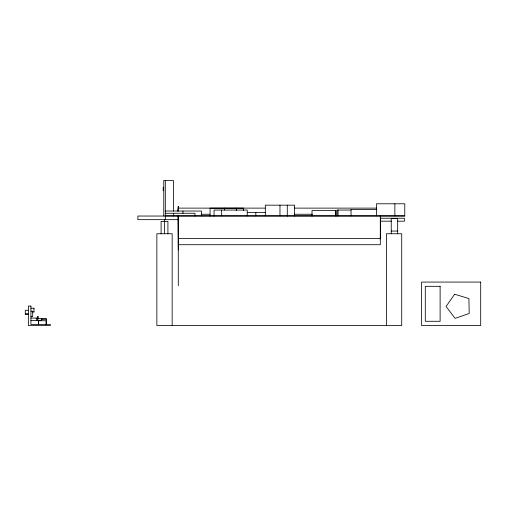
<?xml version="1.0" encoding="UTF-8"?>
<svg xmlns="http://www.w3.org/2000/svg" width="506" height="506" viewBox="0 0 506 506"><rect width="100%" height="100%" fill="white"/><g stroke="black" fill="none" stroke-linecap="round" stroke-linejoin="round"><path stroke-width="0.76" d="M178.283 208.118L265.087 208.118M294.283 208.118L376.35 208.118M376.825 209.402L351.044 209.402L351.044 215.853M351.044 210.041L337.053 210.041L337.053 215.853M165.304 211.027L201.521 211.027L201.521 215.853M247.149 212.368L265.372 212.368M165.304 213.273L194.955 213.273L194.955 216.037M201.167 214.24L209.851 214.24M294.283 214.24L312.436 214.24M165.304 215.853L404.775 215.853M380.607 218.238L404.408 218.238L404.408 221.173L397.501 221.173M177.979 219.667L137.872 219.667L137.872 216.037L404.775 216.037L404.775 203.779L376.521 203.779L376.521 215.853M380.607 221.173L391.353 221.173M391.239 231.052L397.672 231.052M178.283 238.592L380.297 238.592M380.297 238.971L380.607 215.423M178.283 244.714L380.297 244.714L380.297 215.423M178.283 249.951L177.979 215.746M30.929 308.236L33.991 308.236M28.361 310.273L25.3 310.273L25.3 314.22M30.929 311.203L32.681 311.203L32.681 316.516L30.929 316.516M32.46 311.93L33.991 311.93M25.3 313.979L28.361 313.979M25.3 314.137L28.361 314.137M30.929 318.053L36.685 318.053L36.685 320.38L30.929 320.38M36.685 318.166L37.558 318.166M36.021 318.432L46.343 318.432L46.343 324.504M41.226 319.153L42.112 319.153M41.6 319.311L46.343 319.311M36.685 320.273L41.517 320.273L41.517 318.489M397.672 233.753L397.672 218.617L391.239 218.617L391.239 233.753M394.857 203.779L394.857 215.853M386.42 325.579L386.42 233.753L401.726 233.753L401.726 325.579L156.86 325.579L156.86 233.753L172.16 233.753L172.16 325.579M338.065 210.041L338.065 215.853M336.003 215.853L336.003 210.566L312.012 210.566L312.012 216.037M335.383 210.566L335.383 215.853M294.612 216.037L294.612 205.164L265.327 205.164L265.327 215.853M287.294 205.164L287.294 216.037M279.97 205.164L279.97 215.853M255.815 212.368L255.815 215.853M247.225 215.853L247.225 210.06L214.051 210.06L214.051 216.037M243.557 210.452L243.557 208.137L210.085 208.137L210.085 216.037M236.296 208.137L236.296 210.452M224.601 208.137L224.601 210.06M221.647 210.06L221.647 215.853M182.963 211.027L182.963 213.273M178.283 215.676L178.283 285.669M173.666 213.273L173.666 215.853M173.4 211.091L173.4 180.421L163.78 180.421L163.78 216.037M167.922 233.753L167.922 221.388L161.098 221.388L161.098 233.753M165.304 180.421L165.304 219.667M164.513 219.541L164.513 233.753M163.21 187.201L163.21 190.794M46.04 324.504L46.04 320.753L38.532 320.753L38.532 324.504M38.437 320.051L38.437 324.504M38.26 318.489L38.26 316.376L37.558 316.376L37.558 320.273M33.991 308.16L33.991 312.006M454.628 294.22L446.077 306.459L455.071 318.369L469.188 313.499L468.91 298.572L454.628 294.22M178.283 206.334L177.979 211.179L178.283 206.334M480.7 282.07L421.624 282.07L421.624 325.579L480.7 325.579L480.7 282.07M440.119 286.314L425.293 286.314L425.293 321.278L440.119 321.278L440.119 286.314M30.929 306.067L28.361 306.067L28.361 325.579L50.347 325.579L50.347 324.504L30.929 324.504L30.929 306.067"/></g></svg>
